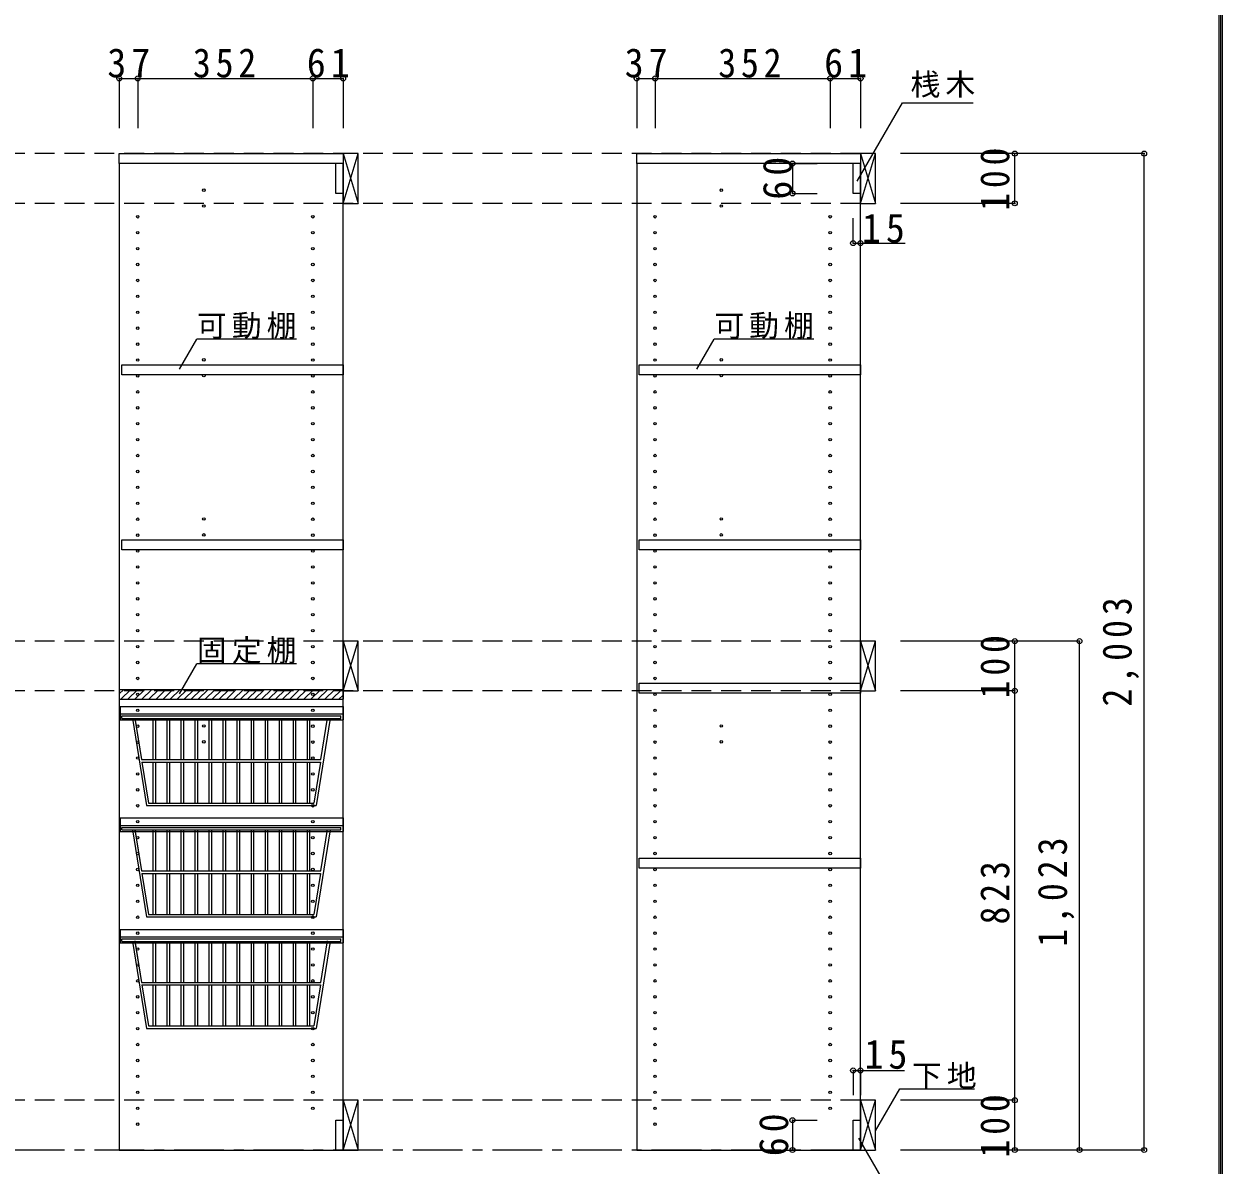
# Model space of a CAD drawing. Units: millimetres at full size, sheet at 1:20. Extents: x -3922 to 3878, y -2932 to 2722.
# Drawn here: x 1470 to 3878, y -1741 to 552 of the extents above; entities that cross this region are included whole.
import ezdxf

# ---------------------------------------------------------------- set-up
doc = ezdxf.new("R2010")
doc.units = ezdxf.units.MM
doc.header["$LTSCALE"] = 20
doc.header["$PDMODE"] = 32
doc.header["$PDSIZE"] = 10
doc.linetypes.add('CHAIN1', pattern=[8, 5, -1, 1, -1])
doc.linetypes.add('DASHED2', pattern=[3, 2, -1])
for name, color, linetype in [('0-2_本体', 2, 'Continuous'), ('0-3_固定棚', 2, 'Continuous'), ('0-4_可動棚', 3, 'Continuous'), ('0-5', 4, 'Continuous'), ('0-7_桟木・巾木', 2, 'Continuous'), ('0-8_引き出し', 3, 'Continuous'), ('0-9_他ｱｲﾃﾑ', 7, 'Continuous'), ('0-A_文字', 7, 'Continuous'), ('0-B_寸法', 7, 'Continuous'), ('0-C_ハッチ', 4, 'Continuous'), ('F-1_枠', 6, 'Continuous')]:
    doc.layers.add(name, color=color, linetype=linetype)
doc.styles.add('ＭＳ ゴシック', font='')
doc.styles.get('ＭＳ ゴシック').set_extended_font_data('MS Gothic')

# ---------------------------------------------------------------- blocks, each defined once
blk = doc.blocks.new('側_バスケット（大）')
at = {"layer": '0-9_他ｱｲﾃﾑ', "color": 2}
for p, q in [((-220.35, 97.52), (227.65, 97.52)), ((-220.35, 97.52), (-220.35, 70.52)), ((227.65, 97.52), (227.65, 70.52)), ((-220.35, 82.52), (227.65, 82.52)), ((-220.35, 70.52), (227.65, 70.52))]:
    blk.add_line(p, q, dxfattribs=at)
at = {"layer": '0-9_他ｱｲﾃﾑ'}
for p, q in [((-217.35, 73.52), (222.65, 73.52)), ((-195.91, 73.52), (-167.99, -101.48)), ((-190.98, 74.31), (-177.69, -8.98)), ((-190.85, 73.52), (-177.69, -8.98)), ((-154.89, 73.52), (-154.89, -8.98)), ((-149.89, 73.52), (-149.89, -8.98)), ((-126.71, 73.52), (-126.71, -8.98)), ((-121.71, 73.52), (-121.71, -8.98)), ((-98.52, 73.52), (-98.52, -8.98)), ((-93.52, 73.52), (-93.52, -8.98)), ((-70.33, 73.52), (-70.33, -8.98)), ((-65.33, 73.52), (-65.33, -8.98)), ((-42.14, 73.52), (-42.14, -8.98)), ((-37.14, 73.52), (-37.14, -8.98)), ((-13.95, 73.52), (-13.95, -8.98)), ((-8.95, 73.52), (-8.95, -8.98)), ((14.24, 73.52), (14.24, -8.98)), ((19.24, 73.52), (19.24, -8.98)), ((42.43, 73.52), (42.43, -8.98)), ((47.43, 73.52), (47.43, -8.98)), ((70.62, 73.52), (70.62, -8.98)), ((75.62, 73.52), (75.62, -8.98)), ((98.81, 73.52), (98.81, -8.98)), ((103.81, 73.52), (103.81, -8.98)), ((127, 73.52), (127, -8.98)), ((132, 73.52), (132, -8.98)), ((155.19, 73.52), (155.19, -8.98)), ((160.19, 73.52), (160.19, -8.98)), ((201.21, 73.52), (173.29, -101.48)), ((182.99, -8.98), (196.28, 74.31)), ((222.65, 73.52), (222.65, 78.52)), ((-177.69, -8.98), (182.99, -8.98)), ((-176.89, -13.98), (-163.72, -96.48)), ((-176.89, -13.98), (182.19, -13.98)), ((-154.89, -13.98), (-154.89, -96.48)), ((-149.89, -13.98), (-149.89, -96.48)), ((-126.71, -13.98), (-126.71, -96.48)), ((-121.71, -13.98), (-121.71, -96.48)), ((-98.52, -13.98), (-98.52, -96.48)), ((-93.52, -13.98), (-93.52, -96.48)), ((-70.33, -13.98), (-70.33, -96.48)), ((-65.33, -13.98), (-65.33, -96.48)), ((-42.14, -13.98), (-42.14, -96.48)), ((-37.14, -13.98), (-37.14, -96.48)), ((-13.95, -13.98), (-13.95, -96.48)), ((-8.95, -13.98), (-8.95, -96.48)), ((14.24, -13.98), (14.24, -96.48)), ((19.24, -13.98), (19.24, -96.48)), ((42.43, -13.98), (42.43, -96.48)), ((47.43, -13.98), (47.43, -96.48)), ((70.62, -13.98), (70.62, -96.48)), ((75.62, -13.98), (75.62, -96.48)), ((98.81, -13.98), (98.81, -96.48)), ((103.81, -13.98), (103.81, -96.48)), ((127, -13.98), (127, -96.48)), ((132, -13.98), (132, -96.48)), ((155.19, -13.98), (155.19, -96.48)), ((160.19, -13.98), (160.19, -96.48)), ((182.19, -13.98), (169.02, -96.48)), ((-167.99, -101.48), (173.29, -101.48)), ((-163.72, -96.48), (169.02, -96.48))]:
    blk.add_line(p, q, dxfattribs=at)
blk.add_lwpolyline([(-217.35, 73.52), (-217.35, 78.52), (222.65, 78.52)], dxfattribs=at)

msp = doc.modelspace()

# ---------------------------------------------------------------- linework, layer by layer
at = {"layer": '0-2_本体'}
for p, q in [((1661.3, 271.73), (1661.3, 291.73)), ((1661.3, 291.73), (2111.3, 291.73)), ((2111.3, 291.73), (2111.3, 271.73)), ((2701.3, 271.73), (2701.3, 291.73)), ((2701.3, 291.73), (3151.3, 291.73)), ((3151.3, 291.73), (3151.3, 271.73)), ((2111.3, 271.73), (1661.3, 271.73)), ((3151.3, 271.73), (2701.3, 271.73))]:
    msp.add_line(p, q, dxfattribs=at)
at = {"layer": '0-3_固定棚'}
for p, q in [((1661.3, -785.27), (1661.3, -805.27)), ((1661.3, -785.27), (2111.3, -785.27)), ((2111.3, -785.27), (2111.3, -805.27)), ((1661.3, -805.27), (2111.3, -805.27))]:
    msp.add_line(p, q, dxfattribs=at)
at = {"layer": '0-4_可動棚', "color": 2}
for points in [[(1666.3, -132.77), (2111.3, -132.77), (2111.3, -152.77), (1666.3, -152.77)], [(2706.3, -132.77), (3151.3, -132.77), (3151.3, -152.77), (2706.3, -152.77)], [(1666.3, -484.77), (2111.3, -484.77), (2111.3, -504.77), (1666.3, -504.77)], [(2706.3, -484.77), (3151.3, -484.77), (3151.3, -504.77), (2706.3, -504.77)], [(2706.3, -772.77), (3151.3, -772.77), (3151.3, -792.77), (2706.3, -792.77)], [(2706.3, -1124.77), (3151.3, -1124.77), (3151.3, -1144.77), (2706.3, -1144.77)]]:
    msp.add_lwpolyline(points, close=True, dxfattribs=at)
at = {"layer": '0-5', "color": 3}
for p, q in [((1661.3, 271.73), (1661.3, -1711.27)), ((2111.3, 271.73), (1661.3, 271.73)), ((2111.3, -1711.27), (2111.3, 271.73)), ((2701.3, 271.73), (2701.3, -1711.27)), ((3151.3, 271.73), (2701.3, 271.73)), ((3151.3, -1711.27), (3151.3, 271.73)), ((1661.3, -1711.27), (2111.3, -1711.27)), ((2701.3, -1711.27), (3151.3, -1711.27))]:
    msp.add_line(p, q, dxfattribs=at)
at = {"layer": '0-5'}
for centre in [(1831.3, 218.23), (2871.3, 218.23), (1831.3, 186.23), (2871.3, 186.23), (1698.3, 164.73), (2050.3, 164.73), (2738.3, 164.73), (3090.3, 164.73), (1698.3, 132.73), (2050.3, 132.73), (2738.3, 132.73), (3090.3, 132.73), (1698.3, 100.73), (2050.3, 100.73), (2738.3, 100.73), (3090.3, 100.73), (1698.3, 68.73), (2050.3, 68.73), (2738.3, 68.73), (3090.3, 68.73), (1698.3, 36.73), (2050.3, 36.73), (2738.3, 36.73), (3090.3, 36.73), (1698.3, 4.73), (2050.3, 4.73), (2738.3, 4.73), (3090.3, 4.73), (1698.3, -27.27), (2050.3, -27.27), (2738.3, -27.27), (3090.3, -27.27), (1698.3, -59.27), (2050.3, -59.27), (2738.3, -59.27), (3090.3, -59.27), (1698.3, -91.27), (2050.3, -91.27), (2738.3, -91.27), (3090.3, -91.27), (1831.3, -122.77), (2871.3, -122.77), (1698.3, -123.27), (2050.3, -123.27), (2738.3, -123.27), (3090.3, -123.27), (1698.3, -155.27), (1831.3, -154.77), (2050.3, -155.27), (2738.3, -155.27), (2871.3, -154.77), (3090.3, -155.27), (1698.3, -187.27), (2050.3, -187.27), (2738.3, -187.27), (3090.3, -187.27), (1698.3, -219.27), (2050.3, -219.27), (2738.3, -219.27), (3090.3, -219.27), (1698.3, -251.27), (2050.3, -251.27), (2738.3, -251.27), (3090.3, -251.27), (1698.3, -283.27), (2050.3, -283.27), (2738.3, -283.27), (3090.3, -283.27), (1698.3, -315.27), (2050.3, -315.27), (2738.3, -315.27), (3090.3, -315.27), (1698.3, -347.27), (2050.3, -347.27), (2738.3, -347.27), (3090.3, -347.27), (1698.3, -379.27), (2050.3, -379.27), (2738.3, -379.27), (3090.3, -379.27), (1698.3, -411.27), (2050.3, -411.27), (2738.3, -411.27), (3090.3, -411.27), (1698.3, -443.27), (1831.3, -442.77), (2050.3, -443.27), (2738.3, -443.27), (2871.3, -442.77), (3090.3, -443.27), (1698.3, -475.27), (1831.3, -474.77), (2050.3, -475.27), (2738.3, -475.27), (2871.3, -474.77), (3090.3, -475.27), (1698.3, -507.27), (2050.3, -507.27), (2738.3, -507.27), (3090.3, -507.27), (1698.3, -539.27), (2050.3, -539.27), (2738.3, -539.27), (3090.3, -539.27), (1698.3, -571.27), (2050.3, -571.27), (2738.3, -571.27), (3090.3, -571.27), (1698.3, -603.27), (2050.3, -603.27), (2738.3, -603.27), (3090.3, -603.27), (1698.3, -635.27), (2050.3, -635.27), (2738.3, -635.27), (3090.3, -635.27), (1698.3, -667.27), (2050.3, -667.27), (2738.3, -667.27), (3090.3, -667.27), (1698.3, -699.27), (2050.3, -699.27), (2738.3, -699.27), (3090.3, -699.27), (1698.3, -731.27), (2050.3, -731.27), (2738.3, -731.27), (3090.3, -731.27), (1698.3, -763.27), (2050.3, -763.27), (2738.3, -763.27), (3090.3, -763.27), (1698.3, -795.27), (2050.3, -795.27), (2738.3, -795.27), (3090.3, -795.27), (1698.3, -827.27), (2050.3, -827.27), (2738.3, -827.27), (3090.3, -827.27), (1698.3, -859.27), (1831.3, -858.77), (2050.3, -859.27), (2738.3, -859.27), (2871.3, -858.77), (3090.3, -859.27), (1698.3, -891.27), (1831.3, -890.77), (2050.3, -891.27), (2738.3, -891.27), (2871.3, -890.77), (3090.3, -891.27), (1698.3, -923.27), (2050.3, -923.27), (2738.3, -923.27), (3090.3, -923.27), (1698.3, -955.27), (2050.3, -955.27), (2738.3, -955.27), (3090.3, -955.27), (1698.3, -987.27), (2050.3, -987.27), (2738.3, -987.27), (3090.3, -987.27), (1698.3, -1019.27), (2050.3, -1019.27), (2738.3, -1019.27), (3090.3, -1019.27), (1698.3, -1051.27), (2050.3, -1051.27), (2738.3, -1051.27), (3090.3, -1051.27), (1698.3, -1083.27), (2050.3, -1083.27), (2738.3, -1083.27), (3090.3, -1083.27), (1698.3, -1115.27), (2050.3, -1115.27), (2738.3, -1115.27), (3090.3, -1115.27), (1698.3, -1147.27), (2050.3, -1147.27), (2738.3, -1147.27), (3090.3, -1147.27), (1698.3, -1179.27), (2050.3, -1179.27), (2738.3, -1179.27), (3090.3, -1179.27), (1698.3, -1211.27), (2050.3, -1211.27), (2738.3, -1211.27), (3090.3, -1211.27), (1698.3, -1243.27), (2050.3, -1243.27), (2738.3, -1243.27), (3090.3, -1243.27), (1698.3, -1275.27), (2050.3, -1275.27), (2738.3, -1275.27), (3090.3, -1275.27), (1698.3, -1307.27), (2050.3, -1307.27), (2738.3, -1307.27), (3090.3, -1307.27), (1698.3, -1339.27), (2050.3, -1339.27), (2738.3, -1339.27), (3090.3, -1339.27), (1698.3, -1371.27), (2050.3, -1371.27), (2738.3, -1371.27), (3090.3, -1371.27), (1698.3, -1403.27), (2050.3, -1403.27), (2738.3, -1403.27), (3090.3, -1403.27), (1698.3, -1435.27), (2050.3, -1435.27), (2738.3, -1435.27), (3090.3, -1435.27), (1698.3, -1467.27), (2050.3, -1467.27), (2738.3, -1467.27), (3090.3, -1467.27), (1698.3, -1499.27), (2050.3, -1499.27), (2738.3, -1499.27), (3090.3, -1499.27), (1698.3, -1531.27), (2050.3, -1531.27), (2738.3, -1531.27), (3090.3, -1531.27), (1698.3, -1563.27), (2050.3, -1563.27), (2738.3, -1563.27), (3090.3, -1563.27), (1698.3, -1595.27), (2050.3, -1595.27), (2738.3, -1595.27), (3090.3, -1595.27), (1698.3, -1627.27), (2050.3, -1627.27), (2738.3, -1627.27), (3090.3, -1627.27), (1698.3, -1659.27), (2738.3, -1659.27)]:
    msp.add_circle(centre, 2.5, dxfattribs=at)
at = {"layer": '0-7_桟木・巾木'}
for p, q in [((2111.3, 271.73), (2096.3, 271.73)), ((2096.3, 211.73), (2096.3, 271.73)), ((2111.3, 271.73), (2111.3, 230.73)), ((3151.3, 271.73), (3136.3, 271.73)), ((3136.3, 211.73), (3136.3, 271.73)), ((3151.3, 271.73), (3151.3, 230.73)), ((2096.3, -1651.27), (2111.3, -1651.27)), ((2111.3, -1651.27), (2111.3, -1711.27)), ((3136.3, -1651.27), (3151.3, -1651.27)), ((3151.3, -1651.27), (3151.3, -1711.27))]:
    msp.add_line(p, q, dxfattribs=at)
for points in [[(2111.3, 211.73), (2099.81, 211.73), (2096.3, 211.73)], [(3151.3, 211.73), (3139.81, 211.73), (3136.3, 211.73)], [(2111.3, -1711.27), (2096.3, -1711.27), (2096.3, -1651.27)], [(3151.3, -1711.27), (3136.3, -1711.27), (3136.3, -1651.27)]]:
    msp.add_lwpolyline(points, dxfattribs=at)
at = {"layer": '0-8_引き出し'}
for p, q in [((2111.3, 291.73), (2111.3, 191.73)), ((2141.3, 291.73), (2111.3, 291.73)), ((2141.3, 191.73), (2141.3, 291.73)), ((3151.3, 291.73), (3151.3, 191.73)), ((3181.3, 291.73), (3151.3, 291.73)), ((3181.3, 191.73), (3181.3, 291.73)), ((2111.3, 191.73), (2141.3, 191.73)), ((3151.3, 191.73), (3181.3, 191.73)), ((3151.3, -688.27), (3151.3, -788.27)), ((3181.3, -688.27), (3151.3, -688.27)), ((3181.3, -788.27), (3181.3, -688.27)), ((3151.3, -788.27), (3181.3, -788.27)), ((2111.3, -1611.27), (2111.3, -1711.27)), ((2141.3, -1611.27), (2111.3, -1611.27)), ((2141.3, -1711.27), (2141.3, -1611.27)), ((3151.3, -1611.27), (3151.3, -1711.27)), ((3181.3, -1611.27), (3151.3, -1611.27)), ((3181.3, -1711.27), (3181.3, -1611.27)), ((2111.3, -1711.27), (2141.3, -1711.27)), ((3151.3, -1711.27), (3181.3, -1711.27))]:
    msp.add_line(p, q, dxfattribs=at)
at = {"layer": '0-8_引き出し', "color": 7}
for p, q in [((2111.3, 191.73), (2141.3, 291.73)), ((2111.3, 291.73), (2141.3, 191.73)), ((3151.3, 191.73), (3181.3, 291.73)), ((3151.3, 291.73), (3181.3, 191.73)), ((2111.3, -688.27), (2141.3, -788.27)), ((2111.3, -788.27), (2141.3, -688.27)), ((3151.3, -788.27), (3181.3, -688.27)), ((3151.3, -688.27), (3181.3, -788.27)), ((2111.3, -1711.27), (2141.3, -1611.27)), ((2111.3, -1611.27), (2141.3, -1711.27)), ((3151.3, -1711.27), (3181.3, -1611.27)), ((3151.3, -1611.27), (3181.3, -1711.27))]:
    msp.add_line(p, q, dxfattribs=at)
at = {"layer": '0-8_引き出し'}
msp.add_lwpolyline([(2141.3, -788.27), (2141.3, -688.27), (2111.3, -688.27), (2111.3, -788.27)], close=True, dxfattribs=at)
at = {"layer": '0-A_文字'}
for p, q in [((3144.63, 236.27), (3235.51, 393.67)), ((3235.51, 393.67), (3377.74, 393.67)), ((1782.17, -141.83), (1817.19, -81.18)), ((2017.19, -81.18), (1817.19, -81.18)), ((2822.17, -141.83), (2857.19, -81.18)), ((3057.19, -81.18), (2857.19, -81.18)), ((1782.17, -794.33), (1817.19, -733.68)), ((2017.19, -733.68), (1817.19, -733.68)), ((3181.3, -1672.95), (3230.07, -1588.48)), ((3230.07, -1588.48), (3380.6, -1588.48))]:
    msp.add_line(p, q, dxfattribs=at)
at = {"layer": '0-A_文字', "linetype": 'CHAIN1'}
msp.add_line((3151.3, -1711.27), (-3093.06, -1711.27), dxfattribs=at)
at = {"layer": '0-A_文字'}
msp.add_lwpolyline([(3147.49, -1687.54), (3254.57, -1873.01), (3380.6, -1873.01)], dxfattribs=at)
at = {"layer": '0-B_寸法', "color": 4}
for p, q in [((1661.3, 442.73), (1661.3, 342.73)), ((1661.3, 442.73), (2111.3, 442.73)), ((1698.3, 442.73), (1698.3, 342.73)), ((2050.3, 442.73), (2050.3, 342.73)), ((2111.3, 442.73), (2111.3, 342.73)), ((2701.3, 442.73), (2701.3, 342.73)), ((2701.3, 442.73), (3151.3, 442.73)), ((2738.3, 442.73), (2738.3, 342.73)), ((3090.3, 442.73), (3090.3, 342.73)), ((3151.3, 442.73), (3151.3, 342.73)), ((3461.3, 291.73), (3231.3, 291.73)), ((3721.3, 291.73), (3231.3, 291.73)), ((3461.3, 191.73), (3461.3, 291.73)), ((3721.3, -1711.27), (3721.3, 291.73)), ((3014.3, 271.73), (3014.3, 211.73)), ((3014.3, 271.73), (3064.3, 271.73)), ((3014.3, 211.73), (3064.3, 211.73)), ((3461.3, 191.73), (3231.3, 191.73)), ((3136.3, 111.73), (3136.3, 161.73)), ((3151.3, 111.73), (3151.3, 161.73)), ((3136.3, 111.73), (3241.22, 111.73)), ((3461.3, -688.27), (3231.3, -688.27)), ((3461.3, -788.27), (3461.3, -688.27)), ((3591.3, -688.27), (3461.3, -688.27)), ((3591.3, -1711.27), (3591.3, -688.27)), ((3461.3, -788.27), (3231.3, -788.27)), ((3461.3, -1611.27), (3461.3, -788.27)), ((3136.3, -1551.27), (3136.3, -1601.27)), ((3136.3, -1551.27), (3239.76, -1551.27)), ((3151.3, -1551.27), (3151.3, -1601.27)), ((3461.3, -1611.27), (3231.3, -1611.27)), ((3461.3, -1711.27), (3461.3, -1611.27)), ((3014.3, -1651.27), (3064.3, -1651.27)), ((3014.3, -1651.27), (3014.3, -1711.27)), ((3014.3, -1711.27), (3064.3, -1711.27)), ((3461.3, -1711.27), (3231.3, -1711.27)), ((3721.3, -1711.27), (3231.3, -1711.27)), ((3591.3, -1711.27), (3461.3, -1711.27))]:
    msp.add_line(p, q, dxfattribs=at)
at = {"layer": '0-B_寸法', "color": 4, "linetype": 'DASHED2'}
for p, q in [((3151.3, 291.73), (-3093.06, 291.73)), ((3151.3, 191.73), (-3305.36, 191.73)), ((3151.3, -688.27), (-3305.36, -688.27)), ((3151.3, -788.27), (-3305.36, -788.27)), ((3151.3, -1611.27), (-3305.36, -1611.27))]:
    msp.add_line(p, q, dxfattribs=at)
at = {"layer": '0-B_寸法'}
for p in [(1661.3, 442.73), (1698.3, 442.73), (2050.3, 442.73), (2111.3, 442.73), (2701.3, 442.73), (2738.3, 442.73), (3090.3, 442.73), (3151.3, 442.73), (3461.3, 291.73), (3721.3, 291.73), (3014.3, 271.73), (3014.3, 211.73), (3461.3, 191.73), (3136.3, 111.73), (3151.3, 111.73), (3461.3, -688.27), (3591.3, -688.27), (3461.3, -788.27), (3136.3, -1551.27), (3151.3, -1551.27), (3461.3, -1611.27), (3014.3, -1651.27), (3014.3, -1711.27), (3461.3, -1711.27), (3591.3, -1711.27), (3721.3, -1711.27)]:
    msp.add_point(p, dxfattribs=at)
at = {"layer": '0-C_ハッチ'}
for p, q in [((1661.3, -794.22), (1670.25, -785.27)), ((1664.39, -805.27), (1684.39, -785.27)), ((1678.53, -805.27), (1698.53, -785.27)), ((1692.68, -805.27), (1712.68, -785.27)), ((1706.82, -805.27), (1726.82, -785.27)), ((1720.96, -805.27), (1740.96, -785.27)), ((1735.1, -805.27), (1755.1, -785.27)), ((1749.24, -805.27), (1769.24, -785.27)), ((1763.39, -805.27), (1783.39, -785.27)), ((1777.53, -805.27), (1797.53, -785.27)), ((1791.67, -805.27), (1811.67, -785.27)), ((1805.81, -805.27), (1825.81, -785.27)), ((1819.95, -805.27), (1839.95, -785.27)), ((1834.1, -805.27), (1854.1, -785.27)), ((1848.24, -805.27), (1868.24, -785.27)), ((1862.38, -805.27), (1882.38, -785.27)), ((1876.52, -805.27), (1896.52, -785.27)), ((1890.67, -805.27), (1910.67, -785.27)), ((1904.81, -805.27), (1924.81, -785.27)), ((1918.95, -805.27), (1938.95, -785.27)), ((1933.09, -805.27), (1953.09, -785.27)), ((1947.23, -805.27), (1967.23, -785.27)), ((1961.38, -805.27), (1981.38, -785.27)), ((1975.52, -805.27), (1995.52, -785.27)), ((1989.66, -805.27), (2009.66, -785.27)), ((2003.8, -805.27), (2023.8, -785.27)), ((2017.94, -805.27), (2037.94, -785.27)), ((2032.09, -805.27), (2052.09, -785.27)), ((2046.23, -805.27), (2066.23, -785.27)), ((2060.37, -805.27), (2080.37, -785.27)), ((2074.51, -805.27), (2094.51, -785.27)), ((2088.66, -805.27), (2108.66, -785.27)), ((2102.8, -805.27), (2111.3, -796.76))]:
    msp.add_line(p, q, dxfattribs=at)
at = {"layer": 'F-1_枠'}
for p, q in [((3871.3, 2722.29), (3871.3, -2864.37)), ((3874.63, 2722.29), (3874.63, -2864.37)), ((3877.97, 2722.29), (3877.97, -2864.37))]:
    msp.add_line(p, q, dxfattribs=at)

# ---------------------------------------------------------------- block references
at = {"layer": '0-9_他ｱｲﾃﾑ'}
for p in [(1883.65, -917.29), (1883.65, -1141.29), (1883.65, -1365.29)]:
    msp.add_blockref('側_バスケット（大）', p, dxfattribs=at)

# ---------------------------------------------------------------- texts
at = {"layer": '0-A_文字', "char_height": 43.99, "attachment_point": 7, "style": 'ＭＳ ゴシック'}
for s, insert in [('\\T1.17;桟木', (3251.71, 403.88)), ('\\T1.17;可動棚', (1817.19, -81.18)), ('\\T1.17;可動棚', (2857.19, -81.18)), ('\\T1.17;固定棚', (1817.19, -733.68)), ('\\T1.17;下地', (3254.57, -1588.48))]:
    msp.add_mtext(s, dxfattribs=dict(at, insert=insert))
at = {"layer": '0-B_寸法', "char_height": 58.65, "attachment_point": 7, "style": 'ＭＳ ゴシック'}
for s, insert in [('\\T1.27;\\W0.95;37', (1637.3, 443.94)), ('\\T1.27;\\W0.9;352', (1809.3, 443.94)), ('\\T1.27;\\W0.95;61', (2038.3, 443.94)), ('\\T1.27;\\W0.95;37', (2677.3, 443.94)), ('\\T1.27;\\W0.9;352', (2865.3, 443.94)), ('\\T1.27;\\W0.95;61', (3078.3, 443.94)), ('\\T1.27;\\W0.95;15', (3154.19, 111.73)), ('\\T1.27;\\W0.95;15', (3159.21, -1548.8))]:
    msp.add_mtext(s, dxfattribs=dict(at, insert=insert))
at = {"layer": '0-B_寸法', "char_height": 58.65, "attachment_point": 7, "rotation": 90, "style": 'ＭＳ ゴシック'}
for s, insert in [('\\T1.27;\\W0.9;100', (3451.3, 176.73)), ('\\T1.27;\\W0.95;60', (3014.3, 199.23)), ('\\T1.28;\\W0.9;2,003', (3711.3, -819.77)), ('\\T1.27;\\W0.9;100', (3451.3, -803.27)), ('\\T1.28;\\W0.9;1,023', (3581.3, -1302.77)), ('\\T1.27;\\W0.9;823', (3451.3, -1257.77)), ('\\T1.27;\\W0.9;100', (3451.3, -1726.27)), ('\\T1.27;\\W0.95;60', (3006.69, -1723.77))]:
    msp.add_mtext(s, dxfattribs=dict(at, insert=insert))

doc.saveas('drawing.dxf')
